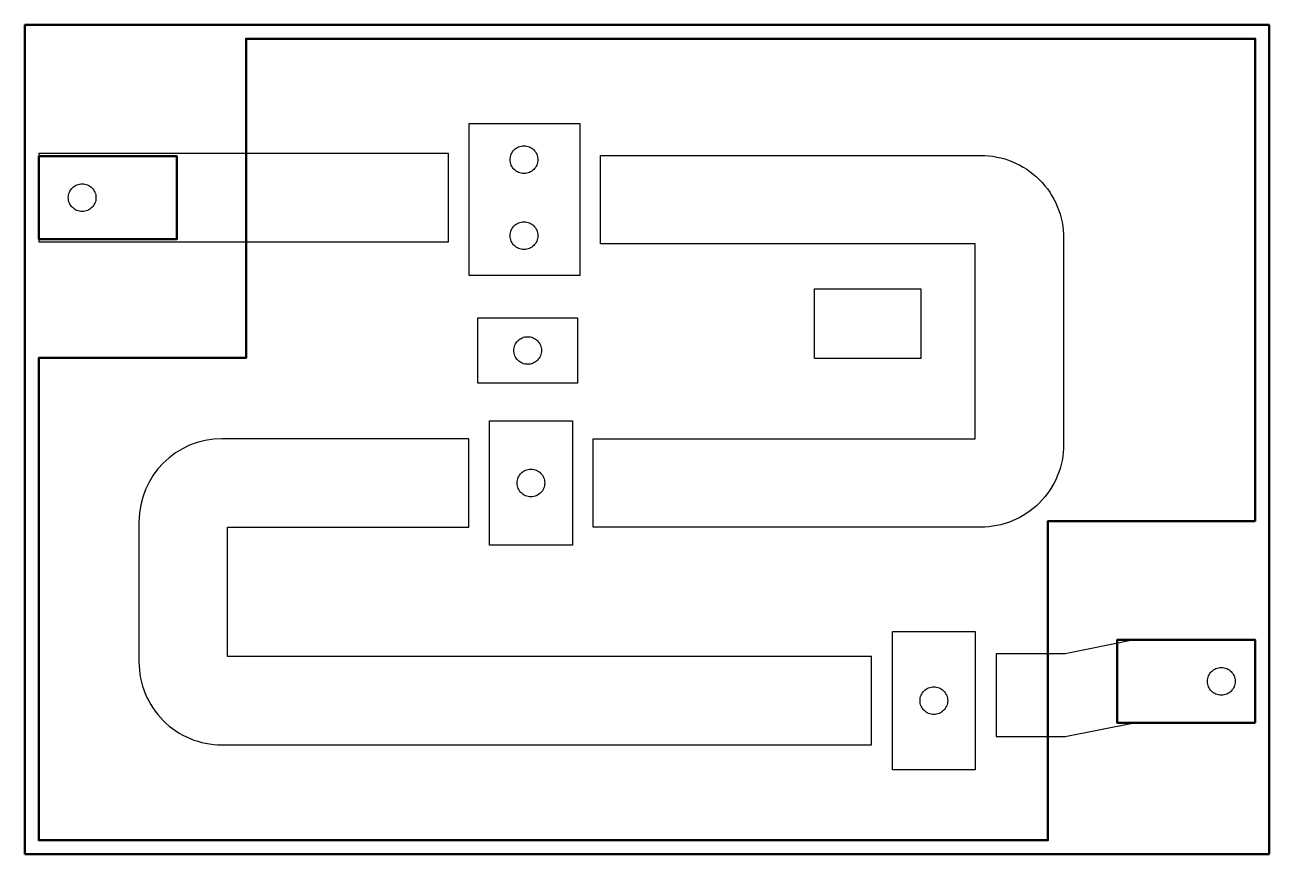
# Model space of a CAD drawing. Extents: x 5.25 to 14.25, y 2.5 to 8.5.
import ezdxf

# ---------------------------------------------------------------- set-up
doc = ezdxf.new("R2010")
doc.units = 0
doc.header["$MEASUREMENT"] = 0
doc.linetypes.add('JIS_02_4.0', pattern=[5.5, 4, -1.5])
for name, color, linetype in [('Border', 230, 'CONTINUOUS'), ('Bottom', 5, 'CONTINUOUS'), ('Drill', 210, 'CONTINUOUS'), ('Top', 1, 'CONTINUOUS')]:
    doc.layers.add(name, color=color, linetype=linetype)

msp = doc.modelspace()

# ---------------------------------------------------------------- linework, layer by layer
at = {"layer": 'Border', "lineweight": 50}
msp.add_lwpolyline([(5.25, 2.5), (5.25, 8.5), (14.25, 8.5), (14.25, 2.5)], close=True, dxfattribs=at)
at = {"layer": 'Bottom', "linetype": 'Continuous', "lineweight": 50}
msp.add_lwpolyline([(14.15, 4.91), (14.15, 8.4), (6.85, 8.4), (6.85, 6.09), (5.35, 6.09), (5.35, 2.6), (12.65, 2.6), (12.65, 4.91)], close=True, dxfattribs=at)
at = {"layer": 'Bottom', "lineweight": 50}
for points in [[(5.35, 7.55), (5.35, 6.95), (6.35, 6.95), (6.35, 7.55)], [(14.15, 3.45), (14.15, 4.05), (13.15, 4.05), (13.15, 3.45)]]:
    msp.add_lwpolyline(points, close=True, dxfattribs=at)
at = {"layer": 'Drill', "linetype": 'JIS_02_4.0', "ltscale": 0.2}
for centre in [(8.86, 7.525), (5.664112, 7.25), (8.86, 6.975), (8.886582, 6.143899), (8.910124, 5.185272), (13.904112, 3.75), (11.824842, 3.610409)]:
    msp.add_circle(centre, 0.1, dxfattribs=at)
at = {"layer": 'Top', "ltscale": 100}
for points in [[(8.46371, 7.785632), (9.26371, 7.785632), (9.26371, 6.685632), (8.46371, 6.685632), (8.46371, 7.785632)], [(5.35, 7.57), (5.35, 6.93), (8.31371, 6.93), (8.31371, 7.57), (5.35, 7.57)], [(10.962662, 6.589137), (11.731015, 6.589137), (11.731015, 6.085382), (10.962662, 6.085382)], [(8.525304, 6.380511), (9.247861, 6.380511), (9.247861, 5.907287), (8.525304, 5.907287)], [(8.610124, 5.635272), (9.210124, 5.635272), (9.210124, 4.735272), (8.610124, 4.735272), (8.610124, 5.635272)], [(11.524842, 3.110409), (11.524842, 3.610409), (11.524842, 4.110409), (11.824842, 4.110409), (12.124842, 4.110409), (12.124842, 3.610409), (12.124842, 3.110409), (11.824842, 3.110409), (11.524842, 3.110409)]]:
    msp.add_lwpolyline(points, close=True, dxfattribs=at)
for points in [[(12.76371, 6.955632), (12.76371, 5.465272, -0.414214), (12.16371, 4.865272), (9.360124, 4.865272), (9.360124, 5.505272), (12.12371, 5.505272), (12.12371, 6.915632), (9.41371, 6.915632), (9.41371, 7.555632), (12.16371, 7.555632, -0.414214)], [(11.374842, 3.930337), (6.715543, 3.930337), (6.715543, 4.865272), (8.460124, 4.865272), (8.460124, 5.505272), (6.675353, 5.505272, 0.414121), (6.075353, 4.905462), (6.075032, 3.89067, 0.414306), (6.675032, 3.29048), (11.374842, 3.29048)]]:
    msp.add_lwpolyline(points, format="xyb", close=True, dxfattribs=at)
at = {"layer": 'Top', "linetype": 'Continuous'}
msp.add_lwpolyline([(14.15, 3.45), (14.15, 4.05), (13.274842, 4.05), (12.774842, 3.95), (12.274842, 3.95), (12.274842, 3.35), (12.774842, 3.35), (13.274842, 3.45)], close=True, dxfattribs=at)

doc.saveas('drawing.dxf')
